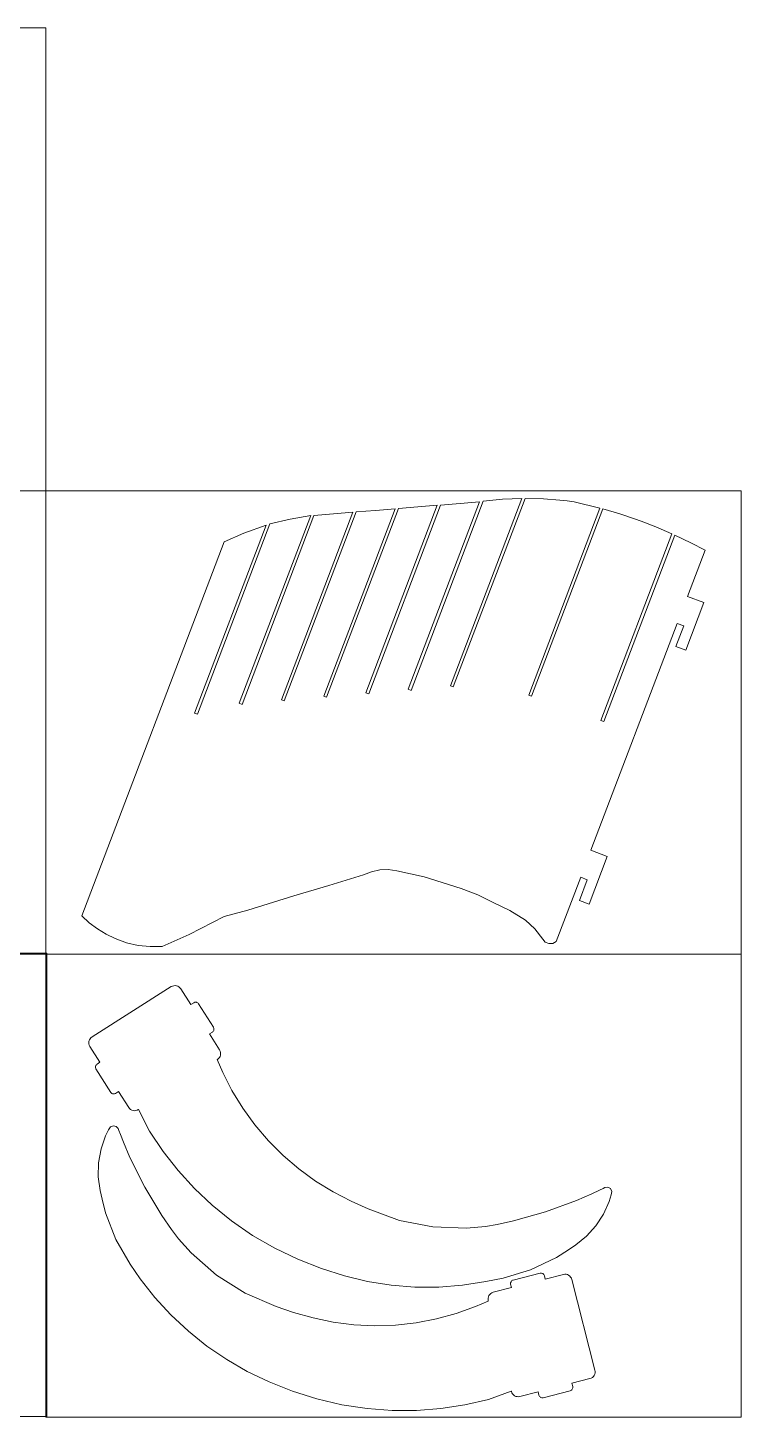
# Model space of a CAD drawing. Header units: millimetres. Extents: x -4341 to -1341, y 833 to 2033.
# Drawn here: x -1956 to -1341, y 833 to 2033 of the extents above; entities that cross this region are included whole.
import ezdxf

# ---------------------------------------------------------------- set-up
doc = ezdxf.new("R2010")
doc.units = ezdxf.units.MM
doc.header["$MEASUREMENT"] = 0
for name, color, linetype in [('Camada 1', 7, 'Continuous'), ('CORTE', 7, 'Continuous'), ('CORTE 2', 7, 'Continuous')]:
    doc.layers.add(name, color=color, linetype=linetype)

msp = doc.modelspace()

# ---------------------------------------------------------------- linework, layer by layer
at = {"layer": 'Camada 1', "color": 230, "lineweight": 9}
for points in [[(-2540.518, 2032.5832), (-2540.518, 2032.5832), (-1940.518, 2032.5832), (-1940.518, 2032.5832), (-1940.518, 2032.5832), (-1940.518, 2032.5832), (-1940.518, 1632.5832), (-1940.518, 1632.5832), (-1940.518, 1632.5832), (-1940.518, 1632.5832), (-2540.518, 1632.5832), (-2540.518, 1632.5832), (-2540.518, 1632.5832), (-2540.518, 1632.5832), (-2540.518, 2032.5832), (-2540.518, 2032.5832)], [(-2540.518, 1632.5832), (-2540.518, 1632.5832), (-1940.518, 1632.5832), (-1940.518, 1632.5832), (-1940.518, 1632.5832), (-1940.518, 1632.5832), (-1940.518, 1232.5832), (-1940.518, 1232.5832), (-1940.518, 1232.5832), (-1940.518, 1232.5832), (-2540.518, 1232.5832), (-2540.518, 1232.5832), (-2540.518, 1232.5832), (-2540.518, 1232.5832), (-2540.518, 1632.5832), (-2540.518, 1632.5832)], [(-1940.518, 1632.5832), (-1940.518, 1632.5832), (-1340.518, 1632.5832), (-1340.518, 1632.5832), (-1340.518, 1632.5832), (-1340.518, 1632.5832), (-1340.518, 1232.5832), (-1340.518, 1232.5832), (-1340.518, 1232.5832), (-1340.518, 1232.5832), (-1940.518, 1232.5832), (-1940.518, 1232.5832), (-1940.518, 1232.5832), (-1940.518, 1232.5832), (-1940.518, 1632.5832), (-1940.518, 1632.5832)], [(-2539.7927, 833.2985), (-2539.7927, 833.2985), (-1939.7927, 833.2985), (-1939.7927, 833.2985), (-1939.7927, 833.2985), (-1939.7927, 833.2985), (-1939.7927, 1233.2985), (-1939.7927, 1233.2985), (-1939.7927, 1233.2985), (-1939.7927, 1233.2985), (-2539.7927, 1233.2985), (-2539.7927, 1233.2985), (-2539.7927, 1233.2985), (-2539.7927, 1233.2985), (-2539.7927, 833.2985), (-2539.7927, 833.2985)]]:
    msp.add_open_spline(points, degree=3, knots=[0, 0, 0, 0, 0.2, 0.2, 0.2, 0.2, 0.4, 0.4, 0.4, 0.4, 0.6, 0.6, 0.6, 0.6, 1, 1, 1, 1], dxfattribs=at)
at = {"layer": 'CORTE', "color": 250, "lineweight": 9}
for points, knots in [([(-1909.4338, 1265.6798), (-1909.4338, 1265.6798), (-1903.0167, 1259.6718), (-1903.0167, 1259.6718), (-1903.0167, 1259.6718), (-1903.0167, 1259.6718), (-1896.0301, 1254.3368), (-1896.0301, 1254.3368), (-1896.0301, 1254.3368), (-1896.0301, 1254.3368), (-1888.5444, 1249.7284), (-1888.5444, 1249.7284), (-1888.5444, 1249.7284), (-1888.5444, 1249.7284), (-1880.6346, 1245.8932), (-1880.6346, 1245.8932), (-1880.6346, 1245.8932), (-1880.6346, 1245.8932), (-1870.8778, 1242.4178), (-1870.8778, 1242.4178), (-1870.8778, 1242.4178), (-1870.8778, 1242.4178), (-1860.7792, 1240.1175), (-1860.7792, 1240.1175), (-1860.7792, 1240.1175), (-1860.7792, 1240.1175), (-1850.489, 1239.0252), (-1850.489, 1239.0252), (-1850.489, 1239.0252), (-1850.489, 1239.0252), (-1840.1488, 1239.0001), (-1840.1488, 1239.0001), (-1840.1488, 1239.0001), (-1840.1488, 1239.0001), (-1816.7773, 1249.5841), (-1816.7773, 1249.5841), (-1816.7773, 1249.5841), (-1816.7773, 1249.5841), (-1786.6573, 1265.0857), (-1786.6573, 1265.0857), (-1786.6573, 1265.0857), (-1786.6573, 1265.0857), (-1766.3306, 1270.632), (-1766.3306, 1270.632), (-1766.3306, 1270.632), (-1766.3306, 1270.632), (-1726.4222, 1282.7386), (-1726.4222, 1282.7386), (-1726.4222, 1282.7386), (-1726.4222, 1282.7386), (-1696.4492, 1291.8246), (-1696.4492, 1291.8246), (-1696.4492, 1291.8246), (-1696.4492, 1291.8246), (-1666.4763, 1300.9105), (-1666.4763, 1300.9105), (-1666.4763, 1300.9105), (-1666.4763, 1300.9105), (-1659.6381, 1303.7504), (-1659.6381, 1303.7504), (-1659.6381, 1303.7504), (-1659.6381, 1303.7504), (-1652.3986, 1305.3053), (-1652.3986, 1305.3053), (-1652.3986, 1305.3053), (-1652.3986, 1305.3053), (-1645.0573, 1305.527), (-1645.0573, 1305.527), (-1645.0573, 1305.527), (-1645.0573, 1305.527), (-1637.7948, 1304.442), (-1637.7948, 1304.442), (-1637.7948, 1304.442), (-1637.7948, 1304.442), (-1613.947, 1299.3768), (-1613.947, 1299.3768), (-1613.947, 1299.3768), (-1613.947, 1299.3768), (-1582.2618, 1289.3452), (-1582.2618, 1289.3452), (-1582.2618, 1289.3452), (-1582.2618, 1289.3452), (-1567.7872, 1283.8415), (-1567.7872, 1283.8415), (-1567.7872, 1283.8415), (-1567.7872, 1283.8415), (-1553.9927, 1276.8527), (-1553.9927, 1276.8527), (-1553.9927, 1276.8527), (-1553.9927, 1276.8527), (-1540.1705, 1270.2479), (-1540.1705, 1270.2479), (-1540.1705, 1270.2479), (-1540.1705, 1270.2479), (-1526.7166, 1261.8792), (-1526.7166, 1261.8792), (-1526.7166, 1261.8792), (-1526.7166, 1261.8792), (-1518.5779, 1254.2386), (-1518.5779, 1254.2386), (-1518.5779, 1254.2386), (-1518.5779, 1254.2386), (-1511.7877, 1245.378), (-1511.7877, 1245.378), (-1511.7877, 1245.378), (-1511.7877, 1245.378), (-1509.5244, 1242.8733), (-1509.5244, 1242.8733), (-1509.5244, 1242.8733), (-1509.5244, 1242.8733), (-1506.3968, 1241.6026), (-1506.3968, 1241.6026), (-1506.3968, 1241.6026), (-1506.3968, 1241.6026), (-1503.028, 1241.819), (-1503.028, 1241.819), (-1503.028, 1241.819), (-1503.028, 1241.819), (-1500.0884, 1243.479), (-1500.0884, 1243.479), (-1500.0884, 1243.479), (-1500.0884, 1243.479), (-1479.0258, 1298.8672), (-1479.0258, 1298.8672), (-1479.0258, 1298.8672), (-1479.0258, 1298.8672), (-1473.4077, 1296.7325), (-1473.4077, 1296.7325), (-1473.4077, 1296.7325), (-1473.4077, 1296.7325), (-1480.1582, 1278.979), (-1480.1582, 1278.979), (-1480.1582, 1278.979), (-1480.1582, 1278.979), (-1471.7458, 1275.7803), (-1471.7458, 1275.7803), (-1471.7458, 1275.7803), (-1471.7458, 1275.7803), (-1456.1025, 1316.9214), (-1456.1025, 1316.9214), (-1456.1025, 1316.9214), (-1456.1025, 1316.9214), (-1470.1325, 1322.2561), (-1470.1325, 1322.2561), (-1470.1325, 1322.2561), (-1470.1325, 1322.2561), (-1395.6519, 1518.1367), (-1395.6519, 1518.1367), (-1395.6519, 1518.1367), (-1395.6519, 1518.1367), (-1390.0342, 1516.0007), (-1390.0342, 1516.0007), (-1390.0342, 1516.0007), (-1390.0342, 1516.0007), (-1396.785, 1498.2464), (-1396.785, 1498.2464), (-1396.785, 1498.2464), (-1396.785, 1498.2464), (-1388.3719, 1495.0498), (-1388.3719, 1495.0498), (-1388.3719, 1495.0498), (-1388.3719, 1495.0498), (-1372.7286, 1536.1909), (-1372.7286, 1536.1909), (-1372.7286, 1536.1909), (-1372.7286, 1536.1909), (-1386.7586, 1541.5256), (-1386.7586, 1541.5256), (-1386.7586, 1541.5256), (-1386.7586, 1541.5256), (-1371.6023, 1581.3857), (-1371.6023, 1581.3857), (-1371.6023, 1581.3857), (-1371.6023, 1581.3857), (-1383.8668, 1587.7712), (-1383.8668, 1587.7712), (-1383.8668, 1587.7712), (-1383.8668, 1587.7712), (-1397.8854, 1594.4544), (-1397.8854, 1594.4544), (-1397.8854, 1594.4544), (-1397.8854, 1594.4544), (-1459.0832, 1433.5072), (-1459.0832, 1433.5072), (-1459.0832, 1433.5072), (-1459.0832, 1433.5072), (-1461.5134, 1434.4312), (-1461.5134, 1434.4312), (-1461.5134, 1434.4312), (-1461.5134, 1434.4312), (-1400.262, 1595.5196), (-1400.262, 1595.5196), (-1400.262, 1595.5196), (-1400.262, 1595.5196), (-1414.2453, 1601.5117), (-1414.2453, 1601.5117), (-1414.2453, 1601.5117), (-1414.2453, 1601.5117), (-1426.8469, 1606.3546), (-1426.8469, 1606.3546), (-1426.8469, 1606.3546), (-1426.8469, 1606.3546), (-1432.4934, 1608.3864), (-1432.4934, 1608.3864), (-1432.4934, 1608.3864), (-1432.4934, 1608.3864), (-1445.3209, 1612.6699), (-1445.3209, 1612.6699), (-1445.3209, 1612.6699), (-1445.3209, 1612.6699), (-1459.9057, 1617.0452), (-1459.9057, 1617.0452), (-1459.9057, 1617.0452), (-1459.9057, 1617.0452), (-1521.3656, 1455.4087), (-1521.3656, 1455.4087), (-1521.3656, 1455.4087), (-1521.3656, 1455.4087), (-1523.7958, 1456.3327), (-1523.7958, 1456.3327), (-1523.7958, 1456.3327), (-1523.7958, 1456.3327), (-1462.4291, 1617.7244), (-1462.4291, 1617.7244), (-1462.4291, 1617.7244), (-1462.4291, 1617.7244), (-1484.6754, 1623.0539), (-1484.6754, 1623.0539), (-1484.6754, 1623.0539), (-1484.6754, 1623.0539), (-1490.7905, 1623.887), (-1490.7905, 1623.887), (-1490.7905, 1623.887), (-1490.7905, 1623.887), (-1496.9422, 1624.5903), (-1496.9422, 1624.5903), (-1496.9422, 1624.5903), (-1496.9422, 1624.5903), (-1511.0782, 1625.6988), (-1511.0782, 1625.6988), (-1511.0782, 1625.6988), (-1511.0782, 1625.6988), (-1527.0476, 1626.1664), (-1527.0476, 1626.1664), (-1527.0476, 1626.1664), (-1527.0476, 1626.1664), (-1588.9654, 1463.3256), (-1588.9654, 1463.3256), (-1588.9654, 1463.3256), (-1588.9654, 1463.3256), (-1591.3956, 1464.2496), (-1591.3956, 1464.2496), (-1591.3956, 1464.2496), (-1591.3956, 1464.2496), (-1529.8363, 1626.1477), (-1529.8363, 1626.1477), (-1529.8363, 1626.1477), (-1529.8363, 1626.1477), (-1546.5575, 1625.3967), (-1546.5575, 1625.3967), (-1546.5575, 1625.3967), (-1546.5575, 1625.3967), (-1563.2429, 1623.8251), (-1563.2429, 1623.8251), (-1563.2429, 1623.8251), (-1563.2429, 1623.8251), (-1625.4167, 1460.3109), (-1625.4167, 1460.3109), (-1625.4167, 1460.3109), (-1625.4167, 1460.3109), (-1627.8469, 1461.235), (-1627.8469, 1461.235), (-1627.8469, 1461.235), (-1627.8469, 1461.235), (-1566.2584, 1623.2099), (-1566.2584, 1623.2099), (-1566.2584, 1623.2099), (-1566.2584, 1623.2099), (-1583.0508, 1621.8098), (-1583.0508, 1621.8098), (-1583.0508, 1621.8098), (-1583.0508, 1621.8098), (-1599.8578, 1620.3802), (-1599.8578, 1620.3802), (-1599.8578, 1620.3802), (-1599.8578, 1620.3802), (-1661.867, 1457.299), (-1661.867, 1457.299), (-1661.867, 1457.299), (-1661.867, 1457.299), (-1664.2972, 1458.2231), (-1664.2972, 1458.2231), (-1664.2972, 1458.2231), (-1664.2972, 1458.2231), (-1602.7181, 1620.1733), (-1602.7181, 1620.1733), (-1602.7181, 1620.1733), (-1602.7181, 1620.1733), (-1619.4938, 1618.817), (-1619.4938, 1618.817), (-1619.4938, 1618.817), (-1619.4938, 1618.817), (-1636.2795, 1617.4435), (-1636.2795, 1617.4435), (-1636.2795, 1617.4435), (-1636.2795, 1617.4435), (-1698.2996, 1454.3335), (-1698.2996, 1454.3335), (-1698.2996, 1454.3335), (-1698.2996, 1454.3335), (-1700.7298, 1455.2576), (-1700.7298, 1455.2576), (-1700.7298, 1455.2576), (-1700.7298, 1455.2576), (-1639.1365, 1617.2452), (-1639.1365, 1617.2452), (-1639.1365, 1617.2452), (-1639.1365, 1617.2452), (-1655.9408, 1615.8137), (-1655.9408, 1615.8137), (-1655.9408, 1615.8137), (-1655.9408, 1615.8137), (-1672.7456, 1614.3898), (-1672.7456, 1614.3898), (-1672.7456, 1614.3898), (-1672.7456, 1614.3898), (-1734.7586, 1451.2987), (-1734.7586, 1451.2987), (-1734.7586, 1451.2987), (-1734.7586, 1451.2987), (-1737.1888, 1452.2227), (-1737.1888, 1452.2227), (-1737.1888, 1452.2227), (-1737.1888, 1452.2227), (-1675.6091, 1614.1744), (-1675.6091, 1614.1744), (-1675.6091, 1614.1744), (-1675.6091, 1614.1744), (-1692.4015, 1612.7744), (-1692.4015, 1612.7744), (-1692.4015, 1612.7744), (-1692.4015, 1612.7744), (-1709.2038, 1611.3572), (-1709.2038, 1611.3572), (-1709.2038, 1611.3572), (-1709.2038, 1611.3572), (-1771.2187, 1448.261), (-1771.2187, 1448.261), (-1771.2187, 1448.261), (-1771.2187, 1448.261), (-1773.6489, 1449.1851), (-1773.6489, 1449.1851), (-1773.6489, 1449.1851), (-1773.6489, 1449.1851), (-1712.0123, 1611.2863), (-1712.0123, 1611.2863), (-1712.0123, 1611.2863), (-1712.0123, 1611.2863), (-1729.7181, 1608.3162), (-1729.7181, 1608.3162), (-1729.7181, 1608.3162), (-1729.7181, 1608.3162), (-1747.2877, 1604.0488), (-1747.2877, 1604.0488), (-1747.2877, 1604.0488), (-1747.2877, 1604.0488), (-1809.7903, 1439.67), (-1809.7903, 1439.67), (-1809.7903, 1439.67), (-1809.7903, 1439.67), (-1812.2205, 1440.5941), (-1812.2205, 1440.5941), (-1812.2205, 1440.5941), (-1812.2205, 1440.5941), (-1750.411, 1603.1502), (-1750.411, 1603.1502), (-1750.411, 1603.1502), (-1750.411, 1603.1502), (-1769.8293, 1596.2319), (-1769.8293, 1596.2319), (-1769.8293, 1596.2319), (-1769.8293, 1596.2319), (-1786.61, 1588.7004), (-1786.61, 1588.7004), (-1786.61, 1588.7004), (-1786.61, 1588.7004), (-1909.4338, 1265.6798), (-1909.4338, 1265.6798)], [0, 0, 0, 0, 0.010204082, 0.010204082, 0.010204082, 0.010204082, 0.020408163, 0.020408163, 0.020408163, 0.020408163, 0.030612245, 0.030612245, 0.030612245, 0.030612245, 0.040816327, 0.040816327, 0.040816327, 0.040816327, 0.051020408, 0.051020408, 0.051020408, 0.051020408, 0.06122449, 0.06122449, 0.06122449, 0.06122449, 0.071428571, 0.071428571, 0.071428571, 0.071428571, 0.081632653, 0.081632653, 0.081632653, 0.081632653, 0.091836735, 0.091836735, 0.091836735, 0.091836735, 0.102040816, 0.102040816, 0.102040816, 0.102040816, 0.112244898, 0.112244898, 0.112244898, 0.112244898, 0.12244898, 0.12244898, 0.12244898, 0.12244898, 0.132653061, 0.132653061, 0.132653061, 0.132653061, 0.142857143, 0.142857143, 0.142857143, 0.142857143, 0.153061224, 0.153061224, 0.153061224, 0.153061224, 0.163265306, 0.163265306, 0.163265306, 0.163265306, 0.173469388, 0.173469388, 0.173469388, 0.173469388, 0.183673469, 0.183673469, 0.183673469, 0.183673469, 0.193877551, 0.193877551, 0.193877551, 0.193877551, 0.204081633, 0.204081633, 0.204081633, 0.204081633, 0.214285714, 0.214285714, 0.214285714, 0.214285714, 0.224489796, 0.224489796, 0.224489796, 0.224489796, 0.234693878, 0.234693878, 0.234693878, 0.234693878, 0.244897959, 0.244897959, 0.244897959, 0.244897959, 0.255102041, 0.255102041, 0.255102041, 0.255102041, 0.265306122, 0.265306122, 0.265306122, 0.265306122, 0.275510204, 0.275510204, 0.275510204, 0.275510204, 0.285714286, 0.285714286, 0.285714286, 0.285714286, 0.295918367, 0.295918367, 0.295918367, 0.295918367, 0.306122449, 0.306122449, 0.306122449, 0.306122449, 0.316326531, 0.316326531, 0.316326531, 0.316326531, 0.326530612, 0.326530612, 0.326530612, 0.326530612, 0.336734694, 0.336734694, 0.336734694, 0.336734694, 0.346938776, 0.346938776, 0.346938776, 0.346938776, 0.357142857, 0.357142857, 0.357142857, 0.357142857, 0.367346939, 0.367346939, 0.367346939, 0.367346939, 0.37755102, 0.37755102, 0.37755102, 0.37755102, 0.387755102, 0.387755102, 0.387755102, 0.387755102, 0.397959184, 0.397959184, 0.397959184, 0.397959184, 0.408163265, 0.408163265, 0.408163265, 0.408163265, 0.418367347, 0.418367347, 0.418367347, 0.418367347, 0.428571429, 0.428571429, 0.428571429, 0.428571429, 0.43877551, 0.43877551, 0.43877551, 0.43877551, 0.448979592, 0.448979592, 0.448979592, 0.448979592, 0.459183673, 0.459183673, 0.459183673, 0.459183673, 0.469387755, 0.469387755, 0.469387755, 0.469387755, 0.479591837, 0.479591837, 0.479591837, 0.479591837, 0.489795918, 0.489795918, 0.489795918, 0.489795918, 0.5, 0.5, 0.5, 0.5, 0.510204082, 0.510204082, 0.510204082, 0.510204082, 0.520408163, 0.520408163, 0.520408163, 0.520408163, 0.530612245, 0.530612245, 0.530612245, 0.530612245, 0.540816327, 0.540816327, 0.540816327, 0.540816327, 0.551020408, 0.551020408, 0.551020408, 0.551020408, 0.56122449, 0.56122449, 0.56122449, 0.56122449, 0.571428571, 0.571428571, 0.571428571, 0.571428571, 0.581632653, 0.581632653, 0.581632653, 0.581632653, 0.591836735, 0.591836735, 0.591836735, 0.591836735, 0.602040816, 0.602040816, 0.602040816, 0.602040816, 0.612244898, 0.612244898, 0.612244898, 0.612244898, 0.62244898, 0.62244898, 0.62244898, 0.62244898, 0.632653061, 0.632653061, 0.632653061, 0.632653061, 0.642857143, 0.642857143, 0.642857143, 0.642857143, 0.653061224, 0.653061224, 0.653061224, 0.653061224, 0.663265306, 0.663265306, 0.663265306, 0.663265306, 0.673469388, 0.673469388, 0.673469388, 0.673469388, 0.683673469, 0.683673469, 0.683673469, 0.683673469, 0.693877551, 0.693877551, 0.693877551, 0.693877551, 0.704081633, 0.704081633, 0.704081633, 0.704081633, 0.714285714, 0.714285714, 0.714285714, 0.714285714, 0.724489796, 0.724489796, 0.724489796, 0.724489796, 0.734693878, 0.734693878, 0.734693878, 0.734693878, 0.744897959, 0.744897959, 0.744897959, 0.744897959, 0.755102041, 0.755102041, 0.755102041, 0.755102041, 0.765306122, 0.765306122, 0.765306122, 0.765306122, 0.775510204, 0.775510204, 0.775510204, 0.775510204, 0.785714286, 0.785714286, 0.785714286, 0.785714286, 0.795918367, 0.795918367, 0.795918367, 0.795918367, 0.806122449, 0.806122449, 0.806122449, 0.806122449, 0.816326531, 0.816326531, 0.816326531, 0.816326531, 0.826530612, 0.826530612, 0.826530612, 0.826530612, 0.836734694, 0.836734694, 0.836734694, 0.836734694, 0.846938776, 0.846938776, 0.846938776, 0.846938776, 0.857142857, 0.857142857, 0.857142857, 0.857142857, 0.867346939, 0.867346939, 0.867346939, 0.867346939, 0.87755102, 0.87755102, 0.87755102, 0.87755102, 0.887755102, 0.887755102, 0.887755102, 0.887755102, 0.897959184, 0.897959184, 0.897959184, 0.897959184, 0.908163265, 0.908163265, 0.908163265, 0.908163265, 0.918367347, 0.918367347, 0.918367347, 0.918367347, 0.928571429, 0.928571429, 0.928571429, 0.928571429, 0.93877551, 0.93877551, 0.93877551, 0.93877551, 0.948979592, 0.948979592, 0.948979592, 0.948979592, 0.959183673, 0.959183673, 0.959183673, 0.959183673, 0.969387755, 0.969387755, 0.969387755, 0.969387755, 0.979591837, 0.979591837, 0.979591837, 0.979591837, 1, 1, 1, 1]), ([(-1900.6621, 1161.0797), (-1902.0056, 1160.2251), (-1902.9548, 1158.8719), (-1903.3007, 1157.3176), (-1903.3007, 1157.3176), (-1903.6464, 1155.7634), (-1903.3648, 1154.1417), (-1902.5101, 1152.7981), (-1902.5101, 1152.7981), (-1902.5101, 1152.7981), (-1893.8466, 1139.157), (-1893.8466, 1139.157), (-1893.8466, 1139.157), (-1893.8466, 1139.157), (-1896.379, 1137.5486), (-1896.379, 1137.5486), (-1896.379, 1137.5486), (-1897.0508, 1137.1214), (-1897.5253, 1136.4448), (-1897.6982, 1135.6677), (-1897.6982, 1135.6677), (-1897.8712, 1134.8905), (-1897.7302, 1134.0797), (-1897.303, 1133.4079), (-1897.303, 1133.4079), (-1897.303, 1133.4079), (-1884.436, 1113.1487), (-1884.436, 1113.1487), (-1884.436, 1113.1487), (-1884.0087, 1112.4767), (-1883.3321, 1112.0022), (-1882.555, 1111.8293), (-1882.555, 1111.8293), (-1881.7777, 1111.6563), (-1880.967, 1111.7973), (-1880.2951, 1112.2245), (-1880.2951, 1112.2245), (-1880.2951, 1112.2245), (-1877.7627, 1113.833), (-1877.7627, 1113.833), (-1877.7627, 1113.833), (-1877.7627, 1113.833), (-1869.029, 1100.0817), (-1869.029, 1100.0817), (-1869.029, 1100.0817), (-1868.1746, 1098.7381), (-1866.8212, 1097.789), (-1865.2669, 1097.4431), (-1865.2669, 1097.4431), (-1863.7127, 1097.0974), (-1862.091, 1097.379), (-1860.7476, 1098.2336), (-1860.7476, 1098.2336), (-1860.7476, 1098.2336), (-1860.4636, 1098.4138), (-1860.4636, 1098.4138), (-1860.4636, 1098.4138), (-1860.4636, 1098.4138), (-1851.0051, 1079.7144), (-1851.0051, 1079.7144), (-1851.0051, 1079.7144), (-1851.0051, 1079.7144), (-1839.4207, 1062.2061), (-1839.4207, 1062.2061), (-1839.4207, 1062.2061), (-1839.4207, 1062.2061), (-1826.4859, 1045.6221), (-1826.4859, 1045.6221), (-1826.4859, 1045.6221), (-1826.4859, 1045.6221), (-1812.3165, 1030.1136), (-1812.3165, 1030.1136), (-1812.3165, 1030.1136), (-1812.3165, 1030.1136), (-1797.0508, 1015.8124), (-1797.0508, 1015.8124), (-1797.0508, 1015.8124), (-1797.0508, 1015.8124), (-1780.1997, 1002.1648), (-1780.1997, 1002.1648), (-1780.1997, 1002.1648), (-1780.1997, 1002.1648), (-1762.1004, 989.6522), (-1762.1004, 989.6522), (-1762.1004, 989.6522), (-1762.1004, 989.6522), (-1743.0386, 978.5593), (-1743.0386, 978.5593), (-1743.0386, 978.5593), (-1743.0386, 978.5593), (-1723.1856, 968.9907), (-1723.1856, 968.9907), (-1723.1856, 968.9907), (-1723.1856, 968.9907), (-1702.7258, 961.0227), (-1702.7258, 961.0227), (-1702.7258, 961.0227), (-1702.7258, 961.0227), (-1682.8828, 954.722), (-1682.8828, 954.722), (-1682.8828, 954.722), (-1682.8828, 954.722), (-1662.9983, 949.9366), (-1662.9983, 949.9366), (-1662.9983, 949.9366), (-1662.9983, 949.9366), (-1642.688, 946.6916), (-1642.688, 946.6916), (-1642.688, 946.6916), (-1642.688, 946.6916), (-1622.1329, 945.0362), (-1622.1329, 945.0362), (-1622.1329, 945.0362), (-1622.1329, 945.0362), (-1601.5205, 944.9906), (-1601.5205, 944.9906), (-1601.5205, 944.9906), (-1601.5205, 944.9906), (-1581.0388, 946.5456), (-1581.0388, 946.5456), (-1581.0388, 946.5456), (-1581.0388, 946.5456), (-1560.8707, 949.6637), (-1560.8707, 949.6637), (-1560.8707, 949.6637), (-1560.8707, 949.6637), (-1545.8272, 952.706), (-1545.8272, 952.706), (-1545.8272, 952.706), (-1545.8272, 952.706), (-1522.2331, 959.8336), (-1522.2331, 959.8336), (-1522.2331, 959.8336), (-1522.2331, 959.8336), (-1499.9854, 970.5561), (-1499.9854, 970.5561), (-1499.9854, 970.5561), (-1499.9854, 970.5561), (-1489.6164, 977.1409), (-1489.6164, 977.1409), (-1489.6164, 977.1409), (-1489.6164, 977.1409), (-1483.287, 981.4197), (-1483.287, 981.4197), (-1483.287, 981.4197), (-1483.287, 981.4197), (-1474.0409, 988.9361), (-1474.0409, 988.9361), (-1474.0409, 988.9361), (-1474.0409, 988.9361), (-1465.9654, 997.9166), (-1465.9654, 997.9166), (-1465.9654, 997.9166), (-1465.9654, 997.9166), (-1459.385, 1008.0624), (-1459.385, 1008.0624), (-1459.385, 1008.0624), (-1459.385, 1008.0624), (-1454.5172, 1018.9879), (-1454.5172, 1018.9879), (-1454.5172, 1018.9879), (-1454.5172, 1018.9879), (-1452.758, 1024.6108), (-1452.758, 1024.6108), (-1452.758, 1024.6108), (-1452.758, 1024.6108), (-1452.205, 1027.5783), (-1452.205, 1027.5783), (-1452.205, 1027.5783), (-1452.205, 1027.5783), (-1453.2971, 1029.9959), (-1453.2971, 1029.9959), (-1453.2971, 1029.9959), (-1453.2971, 1029.9959), (-1455.4953, 1031.2721), (-1455.4953, 1031.2721), (-1455.4953, 1031.2721), (-1455.4953, 1031.2721), (-1458.1503, 1031.0157), (-1458.1503, 1031.0157), (-1458.1503, 1031.0157), (-1458.1503, 1031.0157), (-1459.6521, 1030.1937), (-1459.6521, 1030.1937), (-1459.6521, 1030.1937), (-1459.6521, 1030.1937), (-1462.866, 1028.6246), (-1462.866, 1028.6246), (-1462.866, 1028.6246), (-1462.866, 1028.6246), (-1469.3446, 1025.5768), (-1469.3446, 1025.5768), (-1469.3446, 1025.5768), (-1469.3446, 1025.5768), (-1482.4936, 1019.8525), (-1482.4936, 1019.8525), (-1482.4936, 1019.8525), (-1482.4936, 1019.8525), (-1509.4587, 1009.94), (-1509.4587, 1009.94), (-1509.4587, 1009.94), (-1509.4587, 1009.94), (-1537.1101, 1002.1538), (-1537.1101, 1002.1538), (-1537.1101, 1002.1538), (-1537.1101, 1002.1538), (-1551.1147, 999.0785), (-1551.1147, 999.0785), (-1551.1147, 999.0785), (-1551.1147, 999.0785), (-1561.279, 997.2166), (-1561.279, 997.2166), (-1561.279, 997.2166), (-1561.279, 997.2166), (-1577.4418, 995.8643), (-1577.4418, 995.8643), (-1577.4418, 995.8643), (-1577.4418, 995.8643), (-1606.5604, 996.9645), (-1606.5604, 996.9645), (-1606.5604, 996.9645), (-1606.5604, 996.9645), (-1635.2681, 1002.6015), (-1635.2681, 1002.6015), (-1635.2681, 1002.6015), (-1635.2681, 1002.6015), (-1662.53, 1012.5436), (-1662.53, 1012.5436), (-1662.53, 1012.5436), (-1662.53, 1012.5436), (-1677.0513, 1019.1715), (-1677.0513, 1019.1715), (-1677.0513, 1019.1715), (-1677.0513, 1019.1715), (-1692.6513, 1027.1825), (-1692.6513, 1027.1825), (-1692.6513, 1027.1825), (-1692.6513, 1027.1825), (-1707.7503, 1036.4729), (-1707.7503, 1036.4729), (-1707.7503, 1036.4729), (-1707.7503, 1036.4729), (-1722.1945, 1046.993), (-1722.1945, 1046.993), (-1722.1945, 1046.993), (-1722.1945, 1046.993), (-1735.8366, 1058.669), (-1735.8366, 1058.669), (-1735.8366, 1058.669), (-1735.8366, 1058.669), (-1748.542, 1071.4034), (-1748.542, 1071.4034), (-1748.542, 1071.4034), (-1748.542, 1071.4034), (-1760.1919, 1085.0794), (-1760.1919, 1085.0794), (-1760.1919, 1085.0794), (-1760.1919, 1085.0794), (-1770.6881, 1099.5629), (-1770.6881, 1099.5629), (-1770.6881, 1099.5629), (-1770.6881, 1099.5629), (-1779.9549, 1114.7073), (-1779.9549, 1114.7073), (-1779.9549, 1114.7073), (-1779.9549, 1114.7073), (-1787.9411, 1130.3585), (-1787.9411, 1130.3585), (-1787.9411, 1130.3585), (-1787.9411, 1130.3585), (-1792.6948, 1141.4551), (-1792.6948, 1141.4551), (-1792.6948, 1141.4551), (-1792.6948, 1141.4551), (-1792.4883, 1141.5862), (-1792.4883, 1141.5862), (-1792.4883, 1141.5862), (-1791.1447, 1142.4406), (-1790.1957, 1143.794), (-1789.8499, 1145.3482), (-1789.8499, 1145.3482), (-1789.5041, 1146.9025), (-1789.7857, 1148.5242), (-1790.6402, 1149.8676), (-1790.6402, 1149.8676), (-1790.6402, 1149.8676), (-1799.374, 1163.6189), (-1799.374, 1163.6189), (-1799.374, 1163.6189), (-1799.374, 1163.6189), (-1796.8416, 1165.2274), (-1796.8416, 1165.2274), (-1796.8416, 1165.2274), (-1796.1697, 1165.6545), (-1795.6951, 1166.3313), (-1795.5222, 1167.1084), (-1795.5222, 1167.1084), (-1795.3494, 1167.8855), (-1795.4903, 1168.6964), (-1795.9175, 1169.3681), (-1795.9175, 1169.3681), (-1795.9175, 1169.3681), (-1808.7845, 1189.6274), (-1808.7845, 1189.6274), (-1808.7845, 1189.6274), (-1809.2119, 1190.2993), (-1809.8885, 1190.7738), (-1810.6656, 1190.9466), (-1810.6656, 1190.9466), (-1811.4428, 1191.1196), (-1812.2535, 1190.9788), (-1812.9253, 1190.5516), (-1812.9253, 1190.5516), (-1812.9253, 1190.5516), (-1815.4577, 1188.9432), (-1815.4577, 1188.9432), (-1815.4577, 1188.9432), (-1815.4577, 1188.9432), (-1824.1213, 1202.5841), (-1824.1213, 1202.5841), (-1824.1213, 1202.5841), (-1824.9759, 1203.9278), (-1826.3292, 1204.8769), (-1827.8834, 1205.2226), (-1827.8834, 1205.2226), (-1829.4378, 1205.5685), (-1831.0593, 1205.2867), (-1832.403, 1204.4322), (-1832.403, 1204.4322), (-1832.403, 1204.4322), (-1900.6621, 1161.0797), (-1900.6621, 1161.0797)], [0, 0, 0, 0, 0.011904762, 0.011904762, 0.011904762, 0.011904762, 0.023809524, 0.023809524, 0.023809524, 0.023809524, 0.035714286, 0.035714286, 0.035714286, 0.035714286, 0.047619048, 0.047619048, 0.047619048, 0.047619048, 0.05952381, 0.05952381, 0.05952381, 0.05952381, 0.071428571, 0.071428571, 0.071428571, 0.071428571, 0.083333333, 0.083333333, 0.083333333, 0.083333333, 0.095238095, 0.095238095, 0.095238095, 0.095238095, 0.107142857, 0.107142857, 0.107142857, 0.107142857, 0.119047619, 0.119047619, 0.119047619, 0.119047619, 0.130952381, 0.130952381, 0.130952381, 0.130952381, 0.142857143, 0.142857143, 0.142857143, 0.142857143, 0.154761905, 0.154761905, 0.154761905, 0.154761905, 0.166666667, 0.166666667, 0.166666667, 0.166666667, 0.178571429, 0.178571429, 0.178571429, 0.178571429, 0.19047619, 0.19047619, 0.19047619, 0.19047619, 0.202380952, 0.202380952, 0.202380952, 0.202380952, 0.214285714, 0.214285714, 0.214285714, 0.214285714, 0.226190476, 0.226190476, 0.226190476, 0.226190476, 0.238095238, 0.238095238, 0.238095238, 0.238095238, 0.25, 0.25, 0.25, 0.25, 0.261904762, 0.261904762, 0.261904762, 0.261904762, 0.273809524, 0.273809524, 0.273809524, 0.273809524, 0.285714286, 0.285714286, 0.285714286, 0.285714286, 0.297619048, 0.297619048, 0.297619048, 0.297619048, 0.30952381, 0.30952381, 0.30952381, 0.30952381, 0.321428571, 0.321428571, 0.321428571, 0.321428571, 0.333333333, 0.333333333, 0.333333333, 0.333333333, 0.345238095, 0.345238095, 0.345238095, 0.345238095, 0.357142857, 0.357142857, 0.357142857, 0.357142857, 0.369047619, 0.369047619, 0.369047619, 0.369047619, 0.380952381, 0.380952381, 0.380952381, 0.380952381, 0.392857143, 0.392857143, 0.392857143, 0.392857143, 0.404761905, 0.404761905, 0.404761905, 0.404761905, 0.416666667, 0.416666667, 0.416666667, 0.416666667, 0.428571429, 0.428571429, 0.428571429, 0.428571429, 0.44047619, 0.44047619, 0.44047619, 0.44047619, 0.452380952, 0.452380952, 0.452380952, 0.452380952, 0.464285714, 0.464285714, 0.464285714, 0.464285714, 0.476190476, 0.476190476, 0.476190476, 0.476190476, 0.488095238, 0.488095238, 0.488095238, 0.488095238, 0.5, 0.5, 0.5, 0.5, 0.511904762, 0.511904762, 0.511904762, 0.511904762, 0.523809524, 0.523809524, 0.523809524, 0.523809524, 0.535714286, 0.535714286, 0.535714286, 0.535714286, 0.547619048, 0.547619048, 0.547619048, 0.547619048, 0.55952381, 0.55952381, 0.55952381, 0.55952381, 0.571428571, 0.571428571, 0.571428571, 0.571428571, 0.583333333, 0.583333333, 0.583333333, 0.583333333, 0.595238095, 0.595238095, 0.595238095, 0.595238095, 0.607142857, 0.607142857, 0.607142857, 0.607142857, 0.619047619, 0.619047619, 0.619047619, 0.619047619, 0.630952381, 0.630952381, 0.630952381, 0.630952381, 0.642857143, 0.642857143, 0.642857143, 0.642857143, 0.654761905, 0.654761905, 0.654761905, 0.654761905, 0.666666667, 0.666666667, 0.666666667, 0.666666667, 0.678571429, 0.678571429, 0.678571429, 0.678571429, 0.69047619, 0.69047619, 0.69047619, 0.69047619, 0.702380952, 0.702380952, 0.702380952, 0.702380952, 0.714285714, 0.714285714, 0.714285714, 0.714285714, 0.726190476, 0.726190476, 0.726190476, 0.726190476, 0.738095238, 0.738095238, 0.738095238, 0.738095238, 0.75, 0.75, 0.75, 0.75, 0.761904762, 0.761904762, 0.761904762, 0.761904762, 0.773809524, 0.773809524, 0.773809524, 0.773809524, 0.785714286, 0.785714286, 0.785714286, 0.785714286, 0.797619048, 0.797619048, 0.797619048, 0.797619048, 0.80952381, 0.80952381, 0.80952381, 0.80952381, 0.821428571, 0.821428571, 0.821428571, 0.821428571, 0.833333333, 0.833333333, 0.833333333, 0.833333333, 0.845238095, 0.845238095, 0.845238095, 0.845238095, 0.857142857, 0.857142857, 0.857142857, 0.857142857, 0.869047619, 0.869047619, 0.869047619, 0.869047619, 0.880952381, 0.880952381, 0.880952381, 0.880952381, 0.892857143, 0.892857143, 0.892857143, 0.892857143, 0.904761905, 0.904761905, 0.904761905, 0.904761905, 0.916666667, 0.916666667, 0.916666667, 0.916666667, 0.928571429, 0.928571429, 0.928571429, 0.928571429, 0.94047619, 0.94047619, 0.94047619, 0.94047619, 0.952380952, 0.952380952, 0.952380952, 0.952380952, 0.964285714, 0.964285714, 0.964285714, 0.964285714, 0.976190476, 0.976190476, 0.976190476, 0.976190476, 1, 1, 1, 1]), ([(-1466.6837, 873.1933), (-1466.2896, 871.6525), (-1466.5238, 870.0185), (-1467.3345, 868.6502), (-1467.3345, 868.6502), (-1468.1453, 867.2822), (-1469.4738, 866.2904), (-1471.0144, 865.8964), (-1471.0144, 865.8964), (-1471.0144, 865.8964), (-1486.6728, 861.902), (-1486.6728, 861.902), (-1486.6728, 861.902), (-1486.6728, 861.902), (-1485.9312, 858.9951), (-1485.9312, 858.9951), (-1485.9312, 858.9951), (-1485.7341, 858.2247), (-1485.8512, 857.4076), (-1486.2565, 856.7236), (-1486.2565, 856.7236), (-1486.662, 856.0396), (-1487.3262, 855.5436), (-1488.0966, 855.3466), (-1488.0966, 855.3466), (-1488.0966, 855.3466), (-1511.3519, 849.4143), (-1511.3519, 849.4143), (-1511.3519, 849.4143), (-1512.1221, 849.2173), (-1512.9392, 849.3343), (-1513.6232, 849.7398), (-1513.6232, 849.7398), (-1514.3072, 850.1451), (-1514.8032, 850.8093), (-1515.0003, 851.5797), (-1515.0003, 851.5797), (-1515.0003, 851.5797), (-1515.7419, 854.4866), (-1515.7419, 854.4866), (-1515.7419, 854.4866), (-1515.7419, 854.4866), (-1531.5266, 850.46), (-1531.5266, 850.46), (-1531.5266, 850.46), (-1533.0674, 850.0659), (-1534.7016, 850.3001), (-1536.0696, 851.1109), (-1536.0696, 851.1109), (-1537.4377, 851.9217), (-1538.4294, 853.25), (-1538.8235, 854.7908), (-1538.8235, 854.7908), (-1538.8235, 854.7908), (-1538.9066, 855.1165), (-1538.9066, 855.1165), (-1538.9066, 855.1165), (-1538.9066, 855.1165), (-1558.611, 847.9839), (-1558.611, 847.9839), (-1558.611, 847.9839), (-1558.611, 847.9839), (-1579.0465, 843.1754), (-1579.0465, 843.1754), (-1579.0465, 843.1754), (-1579.0465, 843.1754), (-1599.8321, 839.9657), (-1599.8321, 839.9657), (-1599.8321, 839.9657), (-1599.8321, 839.9657), (-1620.7793, 838.3853), (-1620.7793, 838.3853), (-1620.7793, 838.3853), (-1620.7793, 838.3853), (-1641.6974, 838.4356), (-1641.6974, 838.4356), (-1641.6974, 838.4356), (-1641.6974, 838.4356), (-1663.3218, 840.0481), (-1663.3218, 840.0481), (-1663.3218, 840.0481), (-1663.3218, 840.0481), (-1685.0771, 843.3429), (-1685.0771, 843.3429), (-1685.0771, 843.3429), (-1685.0771, 843.3429), (-1706.5601, 848.3311), (-1706.5601, 848.3311), (-1706.5601, 848.3311), (-1706.5601, 848.3311), (-1727.5746, 854.9716), (-1727.5746, 854.9716), (-1727.5746, 854.9716), (-1727.5746, 854.9716), (-1747.9338, 863.1934), (-1747.9338, 863.1934), (-1747.9338, 863.1934), (-1747.9338, 863.1934), (-1766.7008, 872.2066), (-1766.7008, 872.2066), (-1766.7008, 872.2066), (-1766.7008, 872.2066), (-1784.4598, 882.3513), (-1784.4598, 882.3513), (-1784.4598, 882.3513), (-1784.4598, 882.3513), (-1801.4728, 893.9098), (-1801.4728, 893.9098), (-1801.4728, 893.9098), (-1801.4728, 893.9098), (-1817.5745, 906.7931), (-1817.5745, 906.7931), (-1817.5745, 906.7931), (-1817.5745, 906.7931), (-1832.6146, 920.8883), (-1832.6146, 920.8883), (-1832.6146, 920.8883), (-1832.6146, 920.8883), (-1846.4623, 936.0592), (-1846.4623, 936.0592), (-1846.4623, 936.0592), (-1846.4623, 936.0592), (-1859.0102, 952.1534), (-1859.0102, 952.1534), (-1859.0102, 952.1534), (-1859.0102, 952.1534), (-1867.8788, 964.6798), (-1867.8788, 964.6798), (-1867.8788, 964.6798), (-1867.8788, 964.6798), (-1880.1734, 986.0417), (-1880.1734, 986.0417), (-1880.1734, 986.0417), (-1880.1734, 986.0417), (-1889.0235, 1009.0984), (-1889.0235, 1009.0984), (-1889.0235, 1009.0984), (-1889.0235, 1009.0984), (-1892.06, 1021.0001), (-1892.06, 1021.0001), (-1892.06, 1021.0001), (-1892.06, 1021.0001), (-1893.7361, 1028.4539), (-1893.7361, 1028.4539), (-1893.7361, 1028.4539), (-1893.7361, 1028.4539), (-1895.3166, 1040.2645), (-1895.3166, 1040.2645), (-1895.3166, 1040.2645), (-1895.3166, 1040.2645), (-1895.0412, 1052.3389), (-1895.0412, 1052.3389), (-1895.0412, 1052.3389), (-1895.0412, 1052.3389), (-1892.8786, 1064.2368), (-1892.8786, 1064.2368), (-1892.8786, 1064.2368), (-1892.8786, 1064.2368), (-1888.9346, 1075.5287), (-1888.9346, 1075.5287), (-1888.9346, 1075.5287), (-1888.9346, 1075.5287), (-1886.3614, 1080.8286), (-1886.3614, 1080.8286), (-1886.3614, 1080.8286), (-1886.3614, 1080.8286), (-1884.73, 1083.3687), (-1884.73, 1083.3687), (-1884.73, 1083.3687), (-1884.73, 1083.3687), (-1882.2777, 1084.3802), (-1882.2777, 1084.3802), (-1882.2777, 1084.3802), (-1882.2777, 1084.3802), (-1879.8024, 1083.8027), (-1879.8024, 1083.8027), (-1879.8024, 1083.8027), (-1879.8024, 1083.8027), (-1878.0449, 1081.7963), (-1878.0449, 1081.7963), (-1878.0449, 1081.7963), (-1878.0449, 1081.7963), (-1877.5147, 1080.1684), (-1877.5147, 1080.1684), (-1877.5147, 1080.1684), (-1877.5147, 1080.1684), (-1876.2503, 1076.8229), (-1876.2503, 1076.8229), (-1876.2503, 1076.8229), (-1876.2503, 1076.8229), (-1873.6218, 1070.1634), (-1873.6218, 1070.1634), (-1873.6218, 1070.1634), (-1873.6218, 1070.1634), (-1867.9709, 1056.9826), (-1867.9709, 1056.9826), (-1867.9709, 1056.9826), (-1867.9709, 1056.9826), (-1855.1308, 1031.2823), (-1855.1308, 1031.2823), (-1855.1308, 1031.2823), (-1855.1308, 1031.2823), (-1840.3335, 1006.6597), (-1840.3335, 1006.6597), (-1840.3335, 1006.6597), (-1840.3335, 1006.6597), (-1832.2441, 994.8214), (-1832.2441, 994.8214), (-1832.2441, 994.8214), (-1832.2441, 994.8214), (-1826.1191, 986.499), (-1826.1191, 986.499), (-1826.1191, 986.499), (-1826.1191, 986.499), (-1815.2771, 974.4358), (-1815.2771, 974.4358), (-1815.2771, 974.4358), (-1815.2771, 974.4358), (-1793.3206, 955.2783), (-1793.3206, 955.2783), (-1793.3206, 955.2783), (-1793.3206, 955.2783), (-1768.5536, 939.706), (-1768.5536, 939.706), (-1768.5536, 939.706), (-1768.5536, 939.706), (-1741.8883, 928.2591), (-1741.8883, 928.2591), (-1741.8883, 928.2591), (-1741.8883, 928.2591), (-1726.7719, 923.1319), (-1726.7719, 923.1319), (-1726.7719, 923.1319), (-1726.7719, 923.1319), (-1709.9217, 918.2727), (-1709.9217, 918.2727), (-1709.9217, 918.2727), (-1709.9217, 918.2727), (-1692.5596, 914.6882), (-1692.5596, 914.6882), (-1692.5596, 914.6882), (-1692.5596, 914.6882), (-1674.8315, 912.4479), (-1674.8315, 912.4479), (-1674.8315, 912.4479), (-1674.8315, 912.4479), (-1656.8951, 911.5989), (-1656.8951, 911.5989), (-1656.8951, 911.5989), (-1656.8951, 911.5989), (-1638.9154, 912.163), (-1638.9154, 912.163), (-1638.9154, 912.163), (-1638.9154, 912.163), (-1621.0587, 914.1358), (-1621.0587, 914.1358), (-1621.0587, 914.1358), (-1621.0587, 914.1358), (-1603.4886, 917.4876), (-1603.4886, 917.4876), (-1603.4886, 917.4876), (-1603.4886, 917.4876), (-1586.3606, 922.1631), (-1586.3606, 922.1631), (-1586.3606, 922.1631), (-1586.3606, 922.1631), (-1569.818, 928.0855), (-1569.818, 928.0855), (-1569.818, 928.0855), (-1569.818, 928.0855), (-1558.7506, 932.9072), (-1558.7506, 932.9072), (-1558.7506, 932.9072), (-1558.7506, 932.9072), (-1558.811, 933.1442), (-1558.811, 933.1442), (-1558.811, 933.1442), (-1559.2051, 934.6848), (-1558.971, 936.319), (-1558.1602, 937.687), (-1558.1602, 937.687), (-1557.3493, 939.0551), (-1556.0211, 940.047), (-1554.4803, 940.4411), (-1554.4803, 940.4411), (-1554.4803, 940.4411), (-1538.6956, 944.4677), (-1538.6956, 944.4677), (-1538.6956, 944.4677), (-1538.6956, 944.4677), (-1539.4371, 947.3746), (-1539.4371, 947.3746), (-1539.4371, 947.3746), (-1539.634, 948.1448), (-1539.517, 948.9619), (-1539.1117, 949.6459), (-1539.1117, 949.6459), (-1538.7062, 950.33), (-1538.0419, 950.8259), (-1537.2718, 951.023), (-1537.2718, 951.023), (-1537.2718, 951.023), (-1514.0165, 956.9553), (-1514.0165, 956.9553), (-1514.0165, 956.9553), (-1513.2461, 957.1523), (-1512.429, 957.0352), (-1511.745, 956.6299), (-1511.745, 956.6299), (-1511.0609, 956.2244), (-1510.5649, 955.5602), (-1510.368, 954.79), (-1510.368, 954.79), (-1510.368, 954.79), (-1509.6265, 951.8831), (-1509.6265, 951.8831), (-1509.6265, 951.8831), (-1509.6265, 951.8831), (-1493.9681, 955.8774), (-1493.9681, 955.8774), (-1493.9681, 955.8774), (-1492.4275, 956.2715), (-1490.7934, 956.0373), (-1489.4253, 955.2265), (-1489.4253, 955.2265), (-1488.0572, 954.4157), (-1487.0653, 953.0873), (-1486.6713, 951.5467), (-1486.6713, 951.5467), (-1486.6713, 951.5467), (-1466.6837, 873.1933), (-1466.6837, 873.1933)], [0, 0, 0, 0, 0.011904762, 0.011904762, 0.011904762, 0.011904762, 0.023809524, 0.023809524, 0.023809524, 0.023809524, 0.035714286, 0.035714286, 0.035714286, 0.035714286, 0.047619048, 0.047619048, 0.047619048, 0.047619048, 0.05952381, 0.05952381, 0.05952381, 0.05952381, 0.071428571, 0.071428571, 0.071428571, 0.071428571, 0.083333333, 0.083333333, 0.083333333, 0.083333333, 0.095238095, 0.095238095, 0.095238095, 0.095238095, 0.107142857, 0.107142857, 0.107142857, 0.107142857, 0.119047619, 0.119047619, 0.119047619, 0.119047619, 0.130952381, 0.130952381, 0.130952381, 0.130952381, 0.142857143, 0.142857143, 0.142857143, 0.142857143, 0.154761905, 0.154761905, 0.154761905, 0.154761905, 0.166666667, 0.166666667, 0.166666667, 0.166666667, 0.178571429, 0.178571429, 0.178571429, 0.178571429, 0.19047619, 0.19047619, 0.19047619, 0.19047619, 0.202380952, 0.202380952, 0.202380952, 0.202380952, 0.214285714, 0.214285714, 0.214285714, 0.214285714, 0.226190476, 0.226190476, 0.226190476, 0.226190476, 0.238095238, 0.238095238, 0.238095238, 0.238095238, 0.25, 0.25, 0.25, 0.25, 0.261904762, 0.261904762, 0.261904762, 0.261904762, 0.273809524, 0.273809524, 0.273809524, 0.273809524, 0.285714286, 0.285714286, 0.285714286, 0.285714286, 0.297619048, 0.297619048, 0.297619048, 0.297619048, 0.30952381, 0.30952381, 0.30952381, 0.30952381, 0.321428571, 0.321428571, 0.321428571, 0.321428571, 0.333333333, 0.333333333, 0.333333333, 0.333333333, 0.345238095, 0.345238095, 0.345238095, 0.345238095, 0.357142857, 0.357142857, 0.357142857, 0.357142857, 0.369047619, 0.369047619, 0.369047619, 0.369047619, 0.380952381, 0.380952381, 0.380952381, 0.380952381, 0.392857143, 0.392857143, 0.392857143, 0.392857143, 0.404761905, 0.404761905, 0.404761905, 0.404761905, 0.416666667, 0.416666667, 0.416666667, 0.416666667, 0.428571429, 0.428571429, 0.428571429, 0.428571429, 0.44047619, 0.44047619, 0.44047619, 0.44047619, 0.452380952, 0.452380952, 0.452380952, 0.452380952, 0.464285714, 0.464285714, 0.464285714, 0.464285714, 0.476190476, 0.476190476, 0.476190476, 0.476190476, 0.488095238, 0.488095238, 0.488095238, 0.488095238, 0.5, 0.5, 0.5, 0.5, 0.511904762, 0.511904762, 0.511904762, 0.511904762, 0.523809524, 0.523809524, 0.523809524, 0.523809524, 0.535714286, 0.535714286, 0.535714286, 0.535714286, 0.547619048, 0.547619048, 0.547619048, 0.547619048, 0.55952381, 0.55952381, 0.55952381, 0.55952381, 0.571428571, 0.571428571, 0.571428571, 0.571428571, 0.583333333, 0.583333333, 0.583333333, 0.583333333, 0.595238095, 0.595238095, 0.595238095, 0.595238095, 0.607142857, 0.607142857, 0.607142857, 0.607142857, 0.619047619, 0.619047619, 0.619047619, 0.619047619, 0.630952381, 0.630952381, 0.630952381, 0.630952381, 0.642857143, 0.642857143, 0.642857143, 0.642857143, 0.654761905, 0.654761905, 0.654761905, 0.654761905, 0.666666667, 0.666666667, 0.666666667, 0.666666667, 0.678571429, 0.678571429, 0.678571429, 0.678571429, 0.69047619, 0.69047619, 0.69047619, 0.69047619, 0.702380952, 0.702380952, 0.702380952, 0.702380952, 0.714285714, 0.714285714, 0.714285714, 0.714285714, 0.726190476, 0.726190476, 0.726190476, 0.726190476, 0.738095238, 0.738095238, 0.738095238, 0.738095238, 0.75, 0.75, 0.75, 0.75, 0.761904762, 0.761904762, 0.761904762, 0.761904762, 0.773809524, 0.773809524, 0.773809524, 0.773809524, 0.785714286, 0.785714286, 0.785714286, 0.785714286, 0.797619048, 0.797619048, 0.797619048, 0.797619048, 0.80952381, 0.80952381, 0.80952381, 0.80952381, 0.821428571, 0.821428571, 0.821428571, 0.821428571, 0.833333333, 0.833333333, 0.833333333, 0.833333333, 0.845238095, 0.845238095, 0.845238095, 0.845238095, 0.857142857, 0.857142857, 0.857142857, 0.857142857, 0.869047619, 0.869047619, 0.869047619, 0.869047619, 0.880952381, 0.880952381, 0.880952381, 0.880952381, 0.892857143, 0.892857143, 0.892857143, 0.892857143, 0.904761905, 0.904761905, 0.904761905, 0.904761905, 0.916666667, 0.916666667, 0.916666667, 0.916666667, 0.928571429, 0.928571429, 0.928571429, 0.928571429, 0.94047619, 0.94047619, 0.94047619, 0.94047619, 0.952380952, 0.952380952, 0.952380952, 0.952380952, 0.964285714, 0.964285714, 0.964285714, 0.964285714, 0.976190476, 0.976190476, 0.976190476, 0.976190476, 1, 1, 1, 1])]:
    msp.add_open_spline(points, degree=3, knots=knots, dxfattribs=at)
at = {"layer": 'CORTE 2', "color": 230, "lineweight": 9}
msp.add_open_spline([(-1940.518, 1232.5832), (-1940.518, 1232.5832), (-1340.518, 1232.5832), (-1340.518, 1232.5832), (-1340.518, 1232.5832), (-1340.518, 1232.5832), (-1340.518, 832.5832), (-1340.518, 832.5832), (-1340.518, 832.5832), (-1340.518, 832.5832), (-1940.518, 832.5832), (-1940.518, 832.5832), (-1940.518, 832.5832), (-1940.518, 832.5832), (-1940.518, 1232.5832), (-1940.518, 1232.5832)], degree=3, knots=[0, 0, 0, 0, 0.2, 0.2, 0.2, 0.2, 0.4, 0.4, 0.4, 0.4, 0.6, 0.6, 0.6, 0.6, 1, 1, 1, 1], dxfattribs=at)

doc.saveas('drawing.dxf')
